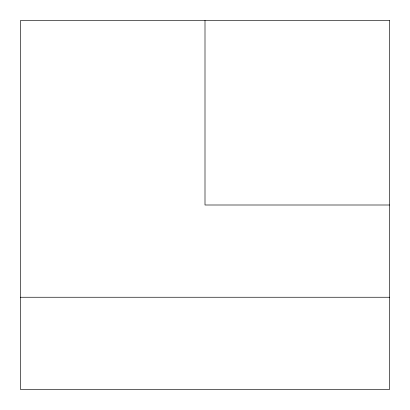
<?xml version="1.0" encoding="UTF-8"?>
<svg xmlns="http://www.w3.org/2000/svg" width="410" height="410" viewBox="0 0 410 410"><rect width="100%" height="100%" fill="white"/><g stroke="black" fill="none" stroke-linecap="round" stroke-linejoin="round"><path stroke-width="0.61" d="M389.5 205L205 205L205 20.5M20.5 297.25L389.5 297.25M389.5 20.5L20.5 20.5L20.5 389.5L389.5 389.5L389.5 20.5"/></g></svg>
